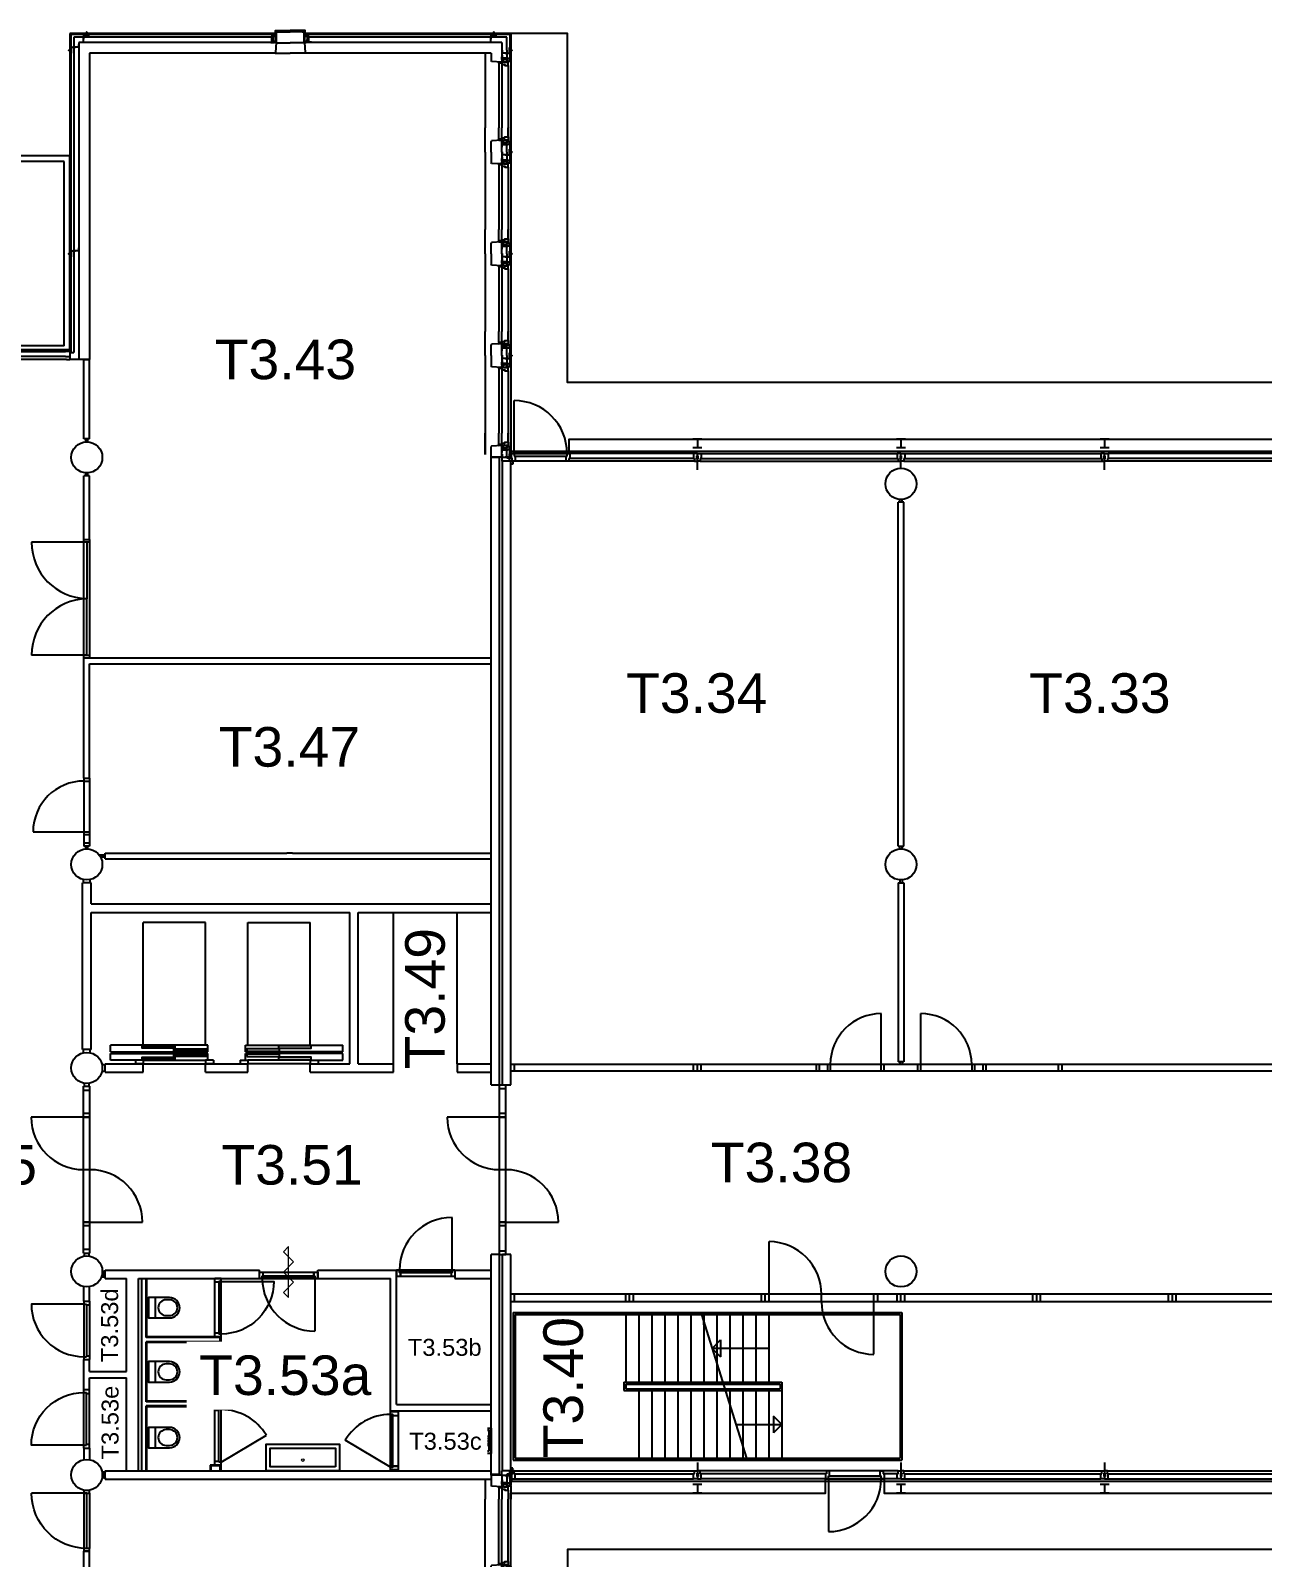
# Model space of a CAD drawing. Header units: millimetres. Extents: x 35891 to 140032, y 161974 to 213074.
# Drawn here: x 58372 to 80159, y 186064 to 213074 of the extents above; entities that cross this region are included whole.
import ezdxf
from ezdxf.enums import TextEntityAlignment as Align

# ---------------------------------------------------------------- set-up
doc = ezdxf.new("R2010")
doc.units = ezdxf.units.MM
doc.layers.get('0').update_dxf_attribs({"linetype": 'CONTINUOUS'})
for name, color, linetype in [('AL2100_BUITENWANDEN', 3, 'CONTINUOUS'), ('AL2200_BINNENWANDEN', 2, 'CONTINUOUS'), ('AL2400_TRAPPEN', 1, 'CONTINUOUS'), ('AL2800_KONSTRUKTIES', 3, 'CONTINUOUS'), ('AL3100_BUITENWANDOPENINGEN', 1, 'CONTINUOUS'), ('AL3200_BINNENWANDOPENINGEN', 1, 'CONTINUOUS'), ('AL3500_TOEBEHOREN-KOZIJNEN', 1, 'CONTINUOUS'), ('AL4600_RUIMTENUMMERS', 2, 'CONTINUOUS'), ('AL6600_LIFTEN-DISTRIBUTIE', 3, 'CONTINUOUS'), ('AL7200_INR-GEBRUIKSRUIMTEN', 8, 'CONTINUOUS'), ('AL7400_SANITAIR', 1, 'CONTINUOUS')]:
    doc.layers.add(name, color=color, linetype=linetype)
doc.styles.add('Arial', font='arial.ttf')

# ---------------------------------------------------------------- blocks, each defined once
blk = doc.blocks.new('23-1')
for p, q in [((42.5, -222.5), (62.5, -222.5)), ((-42.5, -279.5), (-22.5, -300)), ((-42.5, -300), (-22.5, -279.5)), ((-42.5, -279.5), (-42.5, -300)), ((-22.5, -279.5), (-22.5, -300)), ((-15, -282), (-15, -300)), ((15, -282), (15, -300)), ((22.5, -279.5), (22.5, -300)), ((42.5, -279.5), (22.5, -300)), ((22.5, -279.5), (42.5, -300)), ((42.5, -279.5), (42.5, -300))]:
    blk.add_line(p, q)
for points in [[(50, -200), (50, -277), (-50, -277)], [(105, -145), (55, -145), (55, -245)]]:
    blk.add_lwpolyline(points)
blk.add_lwpolyline([(-50, -279.5), (-5, -279.5), (-5, -316, 0.4142136), (-1, -320), (1, -320, 0.4142136), (5, -316), (5, -279.5), (50, -279.5)], format="xyb")
blk = doc.blocks.new('23E')
at = {"layer": 'AL2100_BUITENWANDEN'}
for p, q in [((-260, -10), (-270, 0)), ((-250, -190), (-260, -10)), ((-312.5, -272.5), (-332.5, -272.5)), ((-300, -327), (-300, -350)), ((-300, -350), (-280, -327)), ((-300, -327), (-280, -350)), ((-280, -327), (-280, -350)), ((-270, -332), (-270, -350)), ((-240, -400), (0, -400))]:
    blk.add_line(p, q, dxfattribs=at)
for points in [[(-375, -195), (-325, -195), (-325, -295)], [(-320, -250), (-320, -327), (-260, -327)], [(-285, -303), (-260, -303), (-260, -400), (-240, -400)]]:
    blk.add_lwpolyline(points, dxfattribs=at)
at = {"layer": 'AL3100_BUITENWANDOPENINGEN'}
for p, q in [((-270, 0), (0, 0)), ((-247, -180), (0, -180)), ((-210, -379), (0, -379))]:
    blk.add_line(p, q, dxfattribs=at)
for points in [[(-295, -240), (-298, -240), (-298, -193), (-345, -193), (-345, -190), (-295, -190)], [(-295, -300), (-295, -190), (-280, -190), (-280, -200), (-265, -200), (-265, -190), (-250, -190), (-250, -210), (-260, -210), (-260, -220), (-250, -220), (-250, -300)], [(-210, -379), (-250, -379), (-250, -180), (-247, -180), (-247, -376), (-210, -376)]]:
    blk.add_lwpolyline(points, close=True, dxfattribs=at)
at = {"layer": 'AL3500_TOEBEHOREN-KOZIJNEN'}
blk.add_lwpolyline([(-265, -200), (-265, -190), (-280, -190), (-280, -200)], close=True, dxfattribs=at)
blk = doc.blocks.new('AH28HA16')
for points in [[(-80, 76), (80, 76)], [(0, -76), (0, 76)], [(-80, -76), (80, -76)]]:
    blk.add_lwpolyline(points)
blk = doc.blocks.new('VIER')
at = {"layer": 'AL2100_BUITENWANDEN'}
for p, q in [((159, 838), (159, 1056)), ((319, 628), (319, 838)), ((319, 838), (499, 828)), ((499, 828), (509, 818)), ((509, 628), (509, 818)), ((612, 628), (612, 1056)), ((177, 808), (159, 808)), ((182, 778), (159, 798)), ((159, 778), (182, 798)), ((182, 798), (159, 798)), ((182, 778), (159, 778)), ((179, 650), (159, 670)), ((179, 670), (159, 650)), ((179, 670), (159, 670)), ((179, 650), (159, 650)), ((177, 643), (159, 643)), ((177, 613), (159, 613)), ((179, 605), (159, 605)), ((159, 585), (179, 605)), ((179, 585), (159, 605)), ((179, 585), (159, 585)), ((177, 643), (177, 808)), ((177, 448), (177, 613)), ((229, 628), (229, 793)), ((229, 628), (229, 463)), ((236, 775), (236, 755)), ((236, 685), (236, 665)), ((319, 628), (319, 418)), ((509, 628), (509, 438)), ((612, 628), (612, 199)), ((182, 478), (159, 478)), ((159, 478), (182, 458)), ((182, 478), (159, 458)), ((182, 458), (159, 458)), ((177, 448), (159, 448)), ((159, 418), (159, 199)), ((236, 480), (236, 500)), ((319, 418), (499, 428)), ((499, 428), (509, 438))]:
    blk.add_line(p, q, dxfattribs=at)
for points in [[(226, 793), (226, 818), (159, 818), (159, 838)], [(259, 768), (182, 768), (182, 818)], [(159, 643), (159, 808)], [(159, 448), (159, 613)], [(259, 678), (182, 678), (182, 578)], [(314, 713), (314, 763), (214, 763)], [(314, 623), (314, 673), (214, 673)], [(314, 543), (314, 493), (214, 493)], [(226, 463), (226, 438), (159, 438), (159, 418)], [(259, 488), (182, 488), (182, 438)]]:
    blk.add_lwpolyline(points, dxfattribs=at)
blk.add_lwpolyline([(179, 578), (179, 623), (143, 623, -0.414214), (139, 627), (139, 629, -0.414214), (143, 633), (179, 633), (179, 678)], format="xyb", dxfattribs=at)
at = {"layer": 'AL3100_BUITENWANDOPENINGEN'}
for p, q in [((205, 895), (205, 1056)), ((319, 878), (319, 1056)), ((369, 856), (369, 1056)), ((205, 361), (205, 199)), ((319, 378), (319, 199)), ((369, 399), (369, 199))]:
    blk.add_line(p, q, dxfattribs=at)
for points in [[(224, 828), (224, 838), (289, 838), (289, 828), (299, 828), (299, 838), (319, 838), (319, 878), (268, 878), (268, 895), (205, 895), (205, 828)], [(229, 793), (319, 793), (319, 808), (309, 808), (309, 823), (319, 823), (319, 838), (299, 838), (299, 828), (289, 828), (289, 838), (229, 838)], [(319, 856), (369, 856), (369, 837), (319, 841)], [(269, 793), (269, 790), (316, 790), (316, 743), (319, 743), (319, 793)], [(224, 428), (224, 418), (289, 418), (289, 428), (299, 428), (299, 418), (319, 418), (319, 378), (268, 378), (268, 361), (205, 361), (205, 428)], [(229, 463), (319, 463), (319, 448), (309, 448), (309, 433), (319, 433), (319, 418), (299, 418), (299, 428), (289, 428), (289, 418), (229, 418)], [(269, 463), (269, 466), (316, 466), (316, 513), (319, 513), (319, 463)], [(319, 399), (369, 399), (369, 418), (319, 415)]]:
    blk.add_lwpolyline(points, close=True, dxfattribs=at)
at = {"layer": 'AL3500_TOEBEHOREN-KOZIJNEN'}
for points in [[(309, 823), (319, 823), (319, 808), (309, 808)], [(329, 840), (329, 846), (319, 846), (319, 841)], [(309, 433), (319, 433), (319, 448), (309, 448)], [(329, 415), (329, 410), (319, 410), (319, 415)]]:
    blk.add_lwpolyline(points, close=True, dxfattribs=at)
blk = doc.blocks.new('MERK-E')
at = {"layer": 'AL2800_KONSTRUKTIES'}
blk.add_line((-3600, -1730.5), (-3600, -1580.5), dxfattribs=at)
at = {"layer": 'AL3100_BUITENWANDOPENINGEN'}
for p, q in [((-6890, -1869.5), (-6890, -1910.5)), ((-6840, -1730.5), (-3650, -1730.5)), ((-6823, -1781.5), (-3667, -1781.5)), ((-6823, -1869.5), (-3667, -1869.5)), ((-3667, -1869.5), (-3667, -1781.5)), ((-3667, -1781.5), (-3650, -1781.5)), ((-3600, -1869.5), (-3667, -1869.5)), ((-3650, -1781.5), (-3650, -1730.5)), ((-3650, -1730.5), (-3600, -1730.5)), ((-3610, -1770.5), (-3600, -1770.5)), ((-3610, -1770.5), (-3610, -1829.5)), ((-3600, -1829.5), (-3610, -1829.5)), ((-3600, -1730.5), (-3600, -1770.5)), ((-3550, -1730.5), (-3600, -1730.5)), ((-3590, -1770.5), (-3600, -1770.5)), ((-3600, -1829.5), (-3600, -1869.5)), ((-3600, -1829.5), (-3590, -1829.5)), ((-3600, -1869.5), (-3533, -1869.5)), ((-3590, -1770.5), (-3590, -1829.5)), ((-3550, -1730.5), (-1327, -1730.5)), ((-3550, -1781.5), (-3550, -1730.5)), ((-3533, -1781.5), (-3550, -1781.5)), ((-3533, -1781.5), (-1344, -1781.5)), ((-3533, -1869.5), (-3533, -1781.5)), ((-3533, -1869.5), (-1344, -1869.5)), ((-1344, -1781.5), (-1327, -1781.5)), ((-1344, -1869.5), (-1344, -1781.5)), ((-1294, -1869.5), (-1344, -1869.5)), ((-1327, -1730.5), (-1277, -1730.5)), ((-1327, -1781.5), (-1327, -1730.5)), ((-1277, -1818.5), (-1294, -1818.5)), ((-1294, -1818.5), (-1294, -1869.5)), ((-360, -1869.5), (-1294, -1869.5)), ((-377, -1730.5), (-1277, -1730.5)), ((-1277, -1730.5), (-1277, -1818.5)), ((-377, -1818.5), (-1277, -1818.5)), ((-360, -1869.5), (-360, -2803.5)), ((-310, -1869.5), (-310, -1910.5)), ((-310, -1910.5), (-6890, -1910.5))]:
    blk.add_line(p, q, dxfattribs=at)
blk.add_arc((-360, -1869.5), 934, 180, 270, dxfattribs=at)
blk = doc.blocks.new('door')
at = {"flags": 128}
for points in [[(234274, 53069), (234274, 54044)], [(235249, 53069), (234274, 53069)]]:
    blk.add_lwpolyline(points, dxfattribs=at)
for points in [[(234224, 53019), (234224, 53119), (234274, 53119), (234274, 53019)], [(235249, 53019), (235249, 53119), (235299, 53119), (235299, 53019)]]:
    blk.add_lwpolyline(points, close=True)
blk.add_arc((234274, 53069), 975, 0, 90)
blk = doc.blocks.new('WAND TOILET')
at = {"linetype": 'Continuous'}
blk.add_line((120, -180), (120, 180), dxfattribs=at)
for points in [[(370, 180), (0, 180), (0, -180), (370, -180, 1)], [(370, -140, 1), (370, 140), (310, 140, 1), (310, -140)]]:
    blk.add_lwpolyline(points, format="xyb", close=True, dxfattribs=at)
blk = doc.blocks.new('deur2')
for points in [[(234795, 62689), (234795, 62589), (234745, 62589), (234745, 62689)], [(236845, 62689), (236845, 62589), (236795, 62589), (236795, 62689)]]:
    blk.add_lwpolyline(points, close=True)
at = {"flags": 128}
for points in [[(234795, 62639), (234795, 61664)], [(234795, 62639), (235795, 62639)], [(236795, 62639), (235795, 62639)], [(236795, 62639), (236795, 61664)]]:
    blk.add_lwpolyline(points, dxfattribs=at)
for centre, start, end in [((234798, 62661), 269.7918, 358.7578), ((236791, 62661), 181.2422, 270.2082)]:
    blk.add_arc(centre, 997, start, end)

msp = doc.modelspace()

# ---------------------------------------------------------------- linework, layer by layer
at = {"layer": 'AL2100_BUITENWANDEN'}
for p, q in [((59351, 213024), (59066, 213024)), ((59066, 213024), (59066, 212739)), ((59351, 213006), (59084, 213006)), ((59084, 213006), (59084, 212739)), ((59136, 212954), (59136, 207380)), ((62671, 212954), (59136, 212954)), ((59226, 212864), (59226, 207255)), ((62716, 212864), (59226, 212864)), ((62696, 213024), (59381, 213024)), ((62696, 213006), (59381, 213006)), ((66706, 212864), (63216, 212864)), ((66551, 213024), (63236, 213024)), ((66551, 213006), (63236, 213006)), ((66796, 212954), (63261, 212954)), ((66866, 213024), (66581, 213024)), ((66848, 213006), (66581, 213006)), ((66706, 212864), (66706, 212514)), ((66796, 212724), (66796, 212954)), ((66848, 213006), (66848, 212739)), ((66866, 213024), (66866, 212739)), ((59066, 212709), (59066, 209139)), ((59084, 212709), (59084, 209139)), ((59416, 212674), (59416, 207255)), ((62696, 212674), (59416, 212674)), ((66516, 212674), (63236, 212674)), ((66413, 212674), (66413, 212296)), ((66516, 212674), (66516, 212534)), ((66788, 212667), (66788, 212687)), ((66788, 212577), (66788, 212597)), ((66796, 212724), (66796, 212559)), ((66843, 212574), (66866, 212574)), ((66866, 212574), (66843, 212554)), ((66843, 212574), (66866, 212554)), ((66845, 212767), (66866, 212747)), ((66866, 212767), (66845, 212747)), ((66845, 212767), (66866, 212767)), ((66845, 212747), (66866, 212747)), ((66845, 212702), (66866, 212702)), ((66845, 212682), (66866, 212702)), ((66845, 212702), (66866, 212682)), ((66845, 212682), (66866, 212682)), ((66848, 212739), (66866, 212739)), ((66848, 212709), (66866, 212709)), ((66848, 212709), (66848, 212544)), ((66526, 212524), (66516, 212534)), ((66706, 212514), (66526, 212524)), ((66843, 212554), (66866, 212554)), ((66848, 212544), (66866, 212544)), ((66866, 212514), (66866, 212296)), ((59066, 209109), (59066, 207255)), ((59084, 209109), (59084, 207380)), ((59416, 207255), (59066, 207255)), ((59084, 207380), (59136, 207380)), ((66413, 205574), (66413, 205952)), ((66866, 205734), (66866, 205952)), ((66526, 205724), (66516, 205714)), ((66516, 205529), (66516, 205714)), ((66706, 205734), (66526, 205724)), ((66706, 205529), (66706, 205734)), ((66788, 205672), (66788, 205652)), ((66796, 205510), (66796, 205689)), ((66843, 205694), (66866, 205694)), ((66866, 205674), (66843, 205694)), ((66843, 205674), (66866, 205694)), ((66843, 205674), (66866, 205674)), ((66848, 205515), (66848, 205704)), ((66848, 205704), (66866, 205704)), ((66848, 205564), (66876, 205584)), ((66876, 205564), (66848, 205584)), ((66848, 205584), (66876, 205584)), ((66848, 205564), (66876, 205564)), ((66706, 205529), (66516, 205529)), ((66516, 194424), (66516, 205519)), ((66666, 205519), (66516, 205519)), ((66666, 194424), (66666, 205519)), ((66706, 205529), (66706, 205455)), ((66706, 205455), (66716, 205455)), ((66716, 194424), (66716, 205455)), ((66866, 205455), (66716, 205455)), ((66788, 205542), (66788, 205522)), ((66841, 205510), (66796, 205510)), ((66866, 205515), (66848, 205515)), ((66866, 194424), (66866, 205455)), ((66516, 194424), (66666, 194424)), ((66516, 194424), (66666, 194424)), ((66716, 194424), (66866, 194424)), ((66516, 187529), (66516, 191424)), ((66666, 191424), (66516, 191424)), ((66666, 187529), (66666, 191424)), ((66716, 187594), (66716, 191424)), ((66866, 191424), (66716, 191424)), ((66866, 187594), (66866, 191424)), ((66413, 187449), (66413, 187096)), ((66666, 187529), (66516, 187529)), ((66706, 187519), (66516, 187519)), ((66516, 187519), (66516, 187334)), ((66706, 187594), (66716, 187594)), ((66706, 187519), (66706, 187594)), ((66706, 187519), (66706, 187314)), ((66866, 187594), (66716, 187594)), ((66788, 187506), (66788, 187526)), ((66841, 187539), (66796, 187539)), ((66796, 187539), (66796, 187359)), ((66866, 187534), (66848, 187534)), ((66848, 187534), (66848, 187344)), ((66848, 187485), (66876, 187465)), ((66876, 187485), (66848, 187465)), ((66848, 187485), (66876, 187485)), ((66848, 187465), (66876, 187465)), ((66866, 187534), (66866, 187344)), ((66526, 187324), (66516, 187334)), ((66706, 187314), (66526, 187324)), ((66788, 187377), (66788, 187397)), ((66843, 187374), (66866, 187374)), ((66866, 187374), (66843, 187354)), ((66843, 187374), (66866, 187354)), ((66843, 187354), (66866, 187354)), ((66848, 187344), (66866, 187344)), ((66866, 187314), (66866, 187096))]:
    msp.add_line(p, q, dxfattribs=at)
for points in [[(66711, 212729), (66711, 212679), (66811, 212679)], [(66711, 212639), (66711, 212589), (66811, 212589)], [(66766, 212674), (66843, 212674), (66843, 212774)], [(66766, 212584), (66843, 212584), (66843, 212534)], [(66866, 212709), (66866, 212544)], [(66799, 212559), (66799, 212534), (66866, 212534), (66866, 212514)], [(66711, 205609), (66711, 205659), (66811, 205659)], [(66711, 205579), (66711, 205529), (66811, 205529)], [(66766, 205664), (66843, 205664), (66843, 205714)], [(66766, 205534), (66843, 205534), (66843, 205584)], [(66799, 205689), (66799, 205714), (66866, 205714), (66866, 205734)], [(66866, 205515), (66866, 205704)], [(66711, 187468), (66711, 187518), (66811, 187518)], [(66766, 187513), (66843, 187513), (66843, 187463)], [(66711, 187439), (66711, 187389), (66811, 187389)], [(66766, 187384), (66843, 187384), (66843, 187334)], [(66799, 187359), (66799, 187334), (66866, 187334), (66866, 187314)]]:
    msp.add_lwpolyline(points, dxfattribs=at)
msp.add_lwpolyline([(66845, 212774), (66845, 212729), (66882, 212729, -0.414214), (66886, 212725), (66886, 212723, -0.414214), (66882, 212719), (66845, 212719), (66845, 212674)], format="xyb", dxfattribs=at)
for centre in [(59366, 205524), (59366, 198324), (73766, 198324), (59366, 194724), (59366, 191124), (73766, 191124), (59366, 187524)]:
    msp.add_circle(centre, 275, dxfattribs=at)
at = {"layer": 'AL2200_BINNENWANDEN'}
for p, q in [((59316, 205849), (59316, 207255)), ((59416, 205849), (59416, 207255)), ((59416, 205849), (59316, 205849)), ((59348, 205799), (59348, 205849)), ((59384, 205799), (59384, 205849)), ((59416, 205199), (59316, 205199)), ((59316, 204074), (59316, 205199)), ((59348, 205199), (59348, 205250)), ((59384, 205199), (59384, 205250)), ((59416, 204074), (59416, 205199)), ((73748, 204730), (73748, 204780)), ((73784, 204730), (73784, 204780)), ((73716, 198649), (73716, 204730)), ((73816, 204730), (73716, 204730)), ((73816, 198649), (73816, 204730)), ((59316, 204074), (59416, 204074)), ((59316, 199849), (59316, 201974)), ((66516, 201974), (59316, 201974)), ((59416, 199849), (59416, 201874)), ((59416, 201874), (66516, 201874)), ((59348, 198599), (59348, 198649)), ((59384, 198599), (59384, 198649)), ((59691, 198524), (62905, 198524)), ((59691, 198424), (59691, 198524)), ((63005, 198524), (62905, 198524)), ((63005, 198524), (66516, 198524)), ((73716, 198649), (73816, 198649)), ((73748, 198599), (73748, 198649)), ((73784, 198599), (73784, 198649)), ((59583, 198492), (59691, 198492)), ((59607, 198456), (59691, 198456)), ((59691, 198424), (66516, 198424)), ((59441, 197999), (59291, 197999)), ((59291, 195049), (59291, 197999)), ((59306, 197999), (59306, 198056)), ((59426, 197999), (59426, 198056)), ((59441, 197624), (59441, 197999)), ((73716, 197999), (73816, 197999)), ((73716, 197999), (73716, 194834)), ((73748, 198050), (73748, 197999)), ((73784, 198050), (73784, 197999)), ((73816, 197999), (73816, 194834)), ((59441, 197624), (66516, 197624)), ((59441, 197474), (64016, 197474)), ((59441, 195049), (59441, 197474)), ((64016, 194799), (64016, 197474)), ((64166, 197474), (66516, 197474)), ((64166, 194799), (64166, 197474)), ((59441, 195049), (59291, 195049)), ((59691, 194649), (59691, 194799)), ((59691, 194799), (60366, 194799)), ((60366, 194649), (60366, 194799)), ((61466, 194649), (61466, 194799)), ((61466, 194799), (62216, 194799)), ((62216, 194649), (62216, 194799)), ((63316, 194649), (63316, 194799)), ((63316, 194799), (64016, 194799)), ((64166, 194799), (64791, 194799)), ((64791, 194649), (64791, 194799)), ((65916, 194799), (66516, 194799)), ((65916, 194799), (65916, 194649)), ((73816, 194834), (73716, 194834)), ((73748, 194834), (73748, 194784)), ((73784, 194834), (73784, 194784)), ((59691, 194649), (60366, 194649)), ((61466, 194649), (62216, 194649)), ((63316, 194649), (64791, 194649)), ((65916, 194649), (66516, 194649)), ((59691, 191124), (59636, 191124)), ((59691, 191024), (59636, 191024)), ((59691, 191092), (59640, 191092)), ((59691, 191056), (59640, 191056)), ((59691, 191149), (62420, 191149)), ((59691, 191124), (59691, 191149)), ((59691, 190999), (59691, 191149)), ((59691, 191024), (59691, 191124)), ((59691, 190999), (59691, 191024)), ((59691, 190999), (60066, 190999)), ((60066, 189354), (60066, 190999)), ((60280, 190999), (62420, 190999)), ((60280, 187599), (60280, 190999)), ((60280, 187599), (60280, 190999)), ((60342, 187599), (60342, 190999)), ((60417, 189953), (60417, 190999)), ((60430, 189965), (60430, 190999)), ((62420, 190999), (62420, 191149)), ((63450, 191149), (64846, 191149)), ((63450, 190999), (63450, 191149)), ((63450, 190999), (64736, 190999)), ((64736, 188659), (64736, 190999)), ((64846, 188769), (64846, 191149)), ((65876, 191149), (65876, 190999)), ((65876, 191149), (66516, 191149)), ((65876, 190999), (66516, 190999)), ((59316, 190598), (59316, 190854)), ((59416, 190598), (59416, 190854)), ((61721, 189953), (60417, 189953)), ((61734, 189965), (60430, 189965)), ((61721, 189953), (61721, 189878)), ((61734, 189965), (61734, 189865)), ((60417, 188819), (60417, 189878)), ((61721, 189878), (60417, 189878)), ((60430, 188831), (60430, 189865)), ((61734, 189865), (60430, 189865)), ((59316, 189034), (59316, 189564)), ((59416, 189354), (59416, 189564)), ((59416, 189354), (60066, 189354)), ((59416, 189168), (59416, 189244)), ((59416, 189034), (59416, 189244)), ((59416, 189244), (60066, 189244)), ((60066, 187599), (60066, 189244)), ((61721, 188819), (60417, 188819)), ((61734, 188831), (60430, 188831)), ((61721, 188819), (61721, 188744)), ((61734, 188831), (61734, 188731)), ((61721, 188744), (60417, 188744)), ((60417, 187599), (60417, 188744)), ((61734, 188731), (60430, 188731)), ((60430, 187599), (60430, 188731)), ((64736, 188659), (66516, 188659)), ((64736, 188644), (64736, 188659)), ((64846, 188769), (66516, 188769)), ((64875, 188644), (64875, 188659)), ((59316, 188000), (59316, 187799)), ((59416, 188000), (59416, 187795)), ((59691, 187574), (59636, 187574)), ((59691, 187474), (59636, 187474)), ((59691, 187542), (59640, 187542)), ((59691, 187506), (59640, 187506)), ((59691, 187599), (66516, 187599)), ((59691, 187449), (59691, 187599)), ((59691, 187599), (59691, 187574)), ((59691, 187474), (59691, 187574)), ((59691, 187474), (59691, 187449)), ((59691, 187449), (66516, 187449)), ((61546, 187697), (61546, 187599)), ((61734, 187697), (61546, 187697)), ((61559, 187685), (61559, 187599)), ((61721, 187685), (61559, 187685)), ((61721, 187685), (61721, 187599)), ((61734, 187697), (61734, 187599)), ((64736, 187614), (64736, 187599)), ((64875, 187614), (64875, 187599)), ((66516, 187519), (66516, 187529)), ((59316, 184249), (59316, 186174)), ((59416, 186174), (59316, 186174)), ((59416, 184249), (59416, 186174))]:
    msp.add_line(p, q, dxfattribs=at)
at = {"layer": 'AL2400_TRAPPEN'}
for p, q in [((59066, 210855), (52469, 210855)), ((58966, 210755), (52569, 210755)), ((58966, 207494), (58966, 210755)), ((59066, 207394), (59066, 210855)), ((58966, 207494), (52566, 207494)), ((59066, 207394), (52466, 207394)), ((66906, 190395), (73783, 190395)), ((66906, 190395), (66906, 187784)), ((66940, 190361), (73749, 190361)), ((66940, 190361), (66940, 187818)), ((68901, 190361), (68901, 189163)), ((69131, 190361), (69131, 189163)), ((69361, 190361), (69361, 189163)), ((69591, 190361), (69591, 189163)), ((69821, 190361), (69821, 189163)), ((70051, 190361), (70051, 189163)), ((70238, 190361), (71034, 187818)), ((70281, 190182), (70281, 190361)), ((70281, 190361), (70281, 189163)), ((70511, 190361), (70511, 189386)), ((70741, 190361), (70741, 189163)), ((70971, 190361), (70971, 189163)), ((71201, 190361), (71201, 189163)), ((71431, 190361), (71431, 189163)), ((73749, 190361), (73749, 187818)), ((73783, 190395), (73783, 187784)), ((70425, 189762), (70575, 189912)), ((70575, 189912), (70575, 189612)), ((70425, 189762), (70575, 189612)), ((71431, 189762), (70425, 189762)), ((70511, 189386), (70511, 189163)), ((68867, 189163), (71661, 189163)), ((68867, 189163), (68867, 189015)), ((68901, 189129), (71627, 189129)), ((68901, 189129), (68901, 189049)), ((71627, 189129), (71627, 189049)), ((71661, 189163), (71661, 189015)), ((68867, 189015), (71661, 189015)), ((68901, 189049), (71627, 189049)), ((69131, 189015), (69131, 187818)), ((69361, 189015), (69361, 187818)), ((69591, 189015), (69591, 187818)), ((69821, 189015), (69821, 187818)), ((70051, 189015), (70051, 187818)), ((70281, 189015), (70281, 187818)), ((70511, 189015), (70511, 187818)), ((70741, 189015), (70741, 187818)), ((70971, 189015), (70971, 187818)), ((71201, 189015), (71201, 187818)), ((71431, 189015), (71431, 187818)), ((71661, 189015), (71661, 187818)), ((71661, 188416), (71511, 188566)), ((71511, 188566), (71511, 188266)), ((70847, 188416), (71661, 188416)), ((71661, 188416), (71511, 188266)), ((66906, 187784), (73783, 187784)), ((66940, 187818), (73749, 187818))]:
    msp.add_line(p, q, dxfattribs=at)
at = {"layer": 'AL2800_KONSTRUKTIES'}
for p, q in [((70166, 205305), (70166, 205455)), ((73766, 205330), (73766, 205455)), ((77366, 205305), (77366, 205455)), ((70166, 187744), (70166, 187594)), ((73766, 187744), (73766, 187594)), ((77366, 187744), (77366, 187594))]:
    msp.add_line(p, q, dxfattribs=at)
for points in [[(86832, 205594), (87866, 205594), (87866, 205724), (87841, 205724), (87841, 206846), (67866, 206846), (67866, 213024), (66866, 213024), (66866, 205594), (67900, 205594), (67900, 205846), (86832, 205846)], [(81266, 187203), (81266, 187455), (82300, 187455), (82300, 187203), (87841, 187203), (87841, 186203), (67866, 186203), (67866, 162024), (66866, 162024), (66866, 187203), (72432, 187203), (72432, 187455), (73466, 187455), (73466, 187203)]]:
    msp.add_lwpolyline(points, close=True, dxfattribs=at)
msp.add_circle((73766, 205055), 275, dxfattribs=at)
at = {"layer": 'AL3100_BUITENWANDOPENINGEN'}
for p, q in [((66656, 212496), (66656, 212296)), ((66706, 212474), (66706, 212296)), ((66820, 212457), (66820, 212296)), ((66413, 212296), (66413, 211352)), ((66656, 212296), (66656, 211352)), ((66706, 212296), (66706, 211352)), ((66820, 212296), (66820, 211352)), ((66866, 212296), (66866, 211352)), ((66413, 210496), (66413, 209552)), ((66656, 210496), (66656, 209552)), ((66706, 210496), (66706, 209552)), ((66820, 210496), (66820, 209552)), ((66866, 210496), (66866, 209552)), ((66413, 208696), (66413, 207752)), ((66656, 208696), (66656, 207752)), ((66706, 208696), (66706, 207752)), ((66820, 208696), (66820, 207752)), ((66866, 208696), (66866, 207752)), ((66413, 206896), (66413, 205574)), ((66656, 206896), (66656, 205952)), ((66706, 206896), (66706, 205952)), ((66820, 206896), (66820, 205952)), ((66866, 206896), (66866, 205952)), ((66926, 205594), (66926, 206528)), ((66656, 205752), (66656, 205953)), ((66706, 205774), (66706, 205952)), ((66820, 205791), (66820, 205952)), ((66876, 205635), (87856, 205635)), ((66876, 205635), (66876, 205594)), ((66876, 205514), (66876, 205594)), ((66876, 205594), (66926, 205594)), ((66926, 205594), (66926, 205543)), ((70099, 205594), (66926, 205594)), ((67860, 205543), (67860, 205594)), ((67860, 205594), (67910, 205594)), ((67910, 205594), (67910, 205506)), ((70166, 205594), (70099, 205594)), ((70099, 205594), (70099, 205506)), ((70156, 205495), (70156, 205554)), ((70166, 205554), (70156, 205554)), ((70166, 205554), (70166, 205594)), ((70166, 205594), (70233, 205594)), ((70166, 205554), (70176, 205554)), ((70176, 205495), (70176, 205554)), ((70233, 205594), (73699, 205594)), ((70233, 205594), (70233, 205506)), ((73766, 205594), (73699, 205594)), ((73699, 205594), (73699, 205506)), ((73766, 205554), (73756, 205554)), ((73756, 205495), (73756, 205554)), ((73766, 205594), (73833, 205594)), ((73766, 205554), (73766, 205594)), ((73766, 205554), (73776, 205554)), ((73776, 205495), (73776, 205554)), ((73833, 205594), (77299, 205594)), ((73833, 205594), (73833, 205506)), ((77299, 205594), (77299, 205506)), ((77366, 205594), (77299, 205594)), ((77356, 205495), (77356, 205554)), ((77366, 205554), (77356, 205554)), ((77366, 205594), (77433, 205594)), ((77366, 205554), (77366, 205594)), ((77366, 205554), (77376, 205554)), ((77376, 205495), (77376, 205554)), ((80899, 205594), (77433, 205594)), ((77433, 205594), (77433, 205506)), ((66866, 205405), (66866, 205451)), ((66866, 205451), (66878, 205451)), ((66901, 205405), (66866, 205405)), ((66891, 205514), (66876, 205514)), ((66878, 205451), (66878, 205455)), ((66878, 205455), (66901, 205455)), ((66891, 205455), (66891, 205514)), ((66943, 205455), (66891, 205455)), ((66901, 205455), (66901, 205405)), ((66926, 205543), (66943, 205543)), ((70116, 205455), (66926, 205455)), ((66943, 205543), (66943, 205455)), ((66943, 205543), (67843, 205543)), ((67843, 205543), (67860, 205543)), ((67843, 205455), (67843, 205543)), ((67893, 205455), (67843, 205455)), ((67910, 205506), (67893, 205506)), ((67893, 205506), (67893, 205455)), ((70099, 205506), (67910, 205506)), ((70099, 205506), (70116, 205506)), ((70116, 205506), (70116, 205455)), ((70116, 205455), (70166, 205455)), ((70156, 205495), (70166, 205495)), ((70166, 205455), (70166, 205495)), ((70176, 205495), (70166, 205495)), ((70216, 205455), (70166, 205455)), ((70233, 205506), (70216, 205506)), ((70216, 205506), (70216, 205455)), ((70216, 205455), (73716, 205455)), ((70233, 205506), (73699, 205506)), ((73699, 205506), (73716, 205506)), ((73716, 205506), (73716, 205455)), ((73716, 205455), (73766, 205455)), ((73756, 205495), (73766, 205495)), ((73776, 205495), (73766, 205495)), ((73766, 205455), (73766, 205495)), ((73816, 205455), (73766, 205455)), ((73816, 205506), (73816, 205455)), ((73833, 205506), (73816, 205506)), ((73816, 205455), (77316, 205455)), ((73833, 205506), (77299, 205506)), ((77299, 205506), (77316, 205506)), ((77316, 205506), (77316, 205455)), ((77316, 205455), (77366, 205455)), ((77356, 205495), (77366, 205495)), ((77376, 205495), (77366, 205495)), ((77366, 205455), (77366, 205495)), ((77416, 205455), (77366, 205455)), ((77433, 205506), (77416, 205506)), ((77416, 205506), (77416, 205455)), ((80916, 205455), (77416, 205455)), ((80899, 205506), (77433, 205506)), ((66866, 187644), (66866, 187598)), ((66901, 187644), (66866, 187644)), ((66866, 187598), (66878, 187598)), ((66876, 187455), (66876, 187414)), ((66878, 187598), (66878, 187594)), ((66878, 187594), (66901, 187594)), ((66901, 187594), (66901, 187644)), ((66926, 187594), (70116, 187594)), ((66943, 187543), (70099, 187543)), ((66943, 187455), (70099, 187455)), ((70099, 187455), (70099, 187543)), ((70099, 187543), (70116, 187543)), ((70166, 187455), (70099, 187455)), ((70116, 187594), (70166, 187594)), ((70116, 187543), (70116, 187594)), ((70156, 187554), (70156, 187495)), ((70156, 187554), (70166, 187554)), ((70166, 187495), (70156, 187495)), ((70216, 187594), (70166, 187594)), ((70166, 187594), (70166, 187554)), ((70176, 187554), (70166, 187554)), ((70166, 187495), (70176, 187495)), ((70166, 187495), (70166, 187455)), ((70166, 187455), (70233, 187455)), ((70176, 187554), (70176, 187495)), ((73716, 187594), (70216, 187594)), ((70216, 187543), (70216, 187594)), ((70233, 187543), (70216, 187543)), ((72432, 187543), (70233, 187543)), ((70233, 187455), (70233, 187543)), ((73699, 187455), (70233, 187455)), ((72449, 187543), (72432, 187543)), ((72432, 187543), (72432, 187455)), ((72432, 187455), (72482, 187455)), ((72449, 187594), (72449, 187543)), ((72499, 187594), (72449, 187594)), ((72482, 187455), (72482, 187506)), ((72482, 187506), (72499, 187506)), ((72482, 187455), (72482, 186521)), ((72499, 187506), (72499, 187594)), ((72499, 187506), (73399, 187506)), ((73399, 187594), (73449, 187594)), ((73399, 187506), (73399, 187594)), ((73416, 187506), (73399, 187506)), ((73416, 187455), (73416, 187506)), ((73466, 187455), (73416, 187455)), ((73449, 187594), (73449, 187543)), ((73449, 187543), (73466, 187543)), ((73699, 187543), (73466, 187543)), ((73466, 187543), (73466, 187455)), ((73699, 187543), (73716, 187543)), ((73699, 187455), (73699, 187543)), ((73766, 187455), (73699, 187455)), ((73716, 187594), (73766, 187594)), ((73716, 187543), (73716, 187594)), ((73756, 187554), (73766, 187554)), ((73756, 187554), (73756, 187495)), ((73766, 187495), (73756, 187495)), ((73766, 187594), (73766, 187554)), ((73816, 187594), (73766, 187594)), ((73776, 187554), (73766, 187554)), ((73766, 187495), (73766, 187455)), ((73766, 187495), (73776, 187495)), ((73766, 187455), (73833, 187455)), ((73776, 187554), (73776, 187495)), ((73816, 187594), (77316, 187594)), ((73816, 187543), (73816, 187594)), ((73833, 187543), (73816, 187543)), ((73833, 187543), (77299, 187543)), ((73833, 187455), (73833, 187543)), ((73833, 187455), (77299, 187455)), ((77299, 187455), (77299, 187543)), ((77299, 187543), (77316, 187543)), ((77366, 187455), (77299, 187455)), ((77316, 187543), (77316, 187594)), ((77316, 187594), (77366, 187594)), ((77356, 187554), (77366, 187554)), ((77356, 187554), (77356, 187495)), ((77366, 187495), (77356, 187495)), ((77416, 187594), (77366, 187594)), ((77366, 187594), (77366, 187554)), ((77376, 187554), (77366, 187554)), ((77366, 187495), (77376, 187495)), ((77366, 187495), (77366, 187455)), ((77366, 187455), (77433, 187455)), ((77376, 187554), (77376, 187495)), ((77416, 187594), (80916, 187594)), ((77416, 187543), (77416, 187594)), ((77433, 187543), (77416, 187543)), ((77433, 187543), (80899, 187543)), ((77433, 187455), (77433, 187543)), ((77433, 187455), (80899, 187455)), ((66656, 187296), (66656, 187096)), ((66706, 187274), (66706, 187096)), ((66820, 187257), (66820, 187096)), ((66876, 187414), (87856, 187414)), ((66413, 186152), (66413, 187096)), ((66656, 186152), (66656, 187096)), ((66706, 186152), (66706, 187096)), ((66820, 186152), (66820, 187096)), ((66866, 186152), (66866, 187096))]:
    msp.add_line(p, q, dxfattribs=at)
for points in [[(66756, 212559), (66756, 212562), (66709, 212562), (66709, 212609), (66706, 212609), (66706, 212559)], [(66706, 212496), (66656, 212496), (66656, 212515), (66706, 212511)], [(66796, 212559), (66706, 212559), (66706, 212544), (66716, 212544), (66716, 212529), (66706, 212529), (66706, 212514), (66726, 212514), (66726, 212524), (66736, 212524), (66736, 212514), (66796, 212514)], [(66801, 212524), (66801, 212514), (66736, 212514), (66736, 212524), (66726, 212524), (66726, 212514), (66706, 212514), (66706, 212474), (66757, 212474), (66757, 212457), (66820, 212457), (66820, 212524)], [(66706, 205752), (66656, 205752), (66656, 205733), (66706, 205737)], [(66801, 205724), (66801, 205734), (66736, 205734), (66736, 205724), (66726, 205724), (66726, 205734), (66706, 205734), (66706, 205774), (66757, 205774), (66757, 205791), (66820, 205791), (66820, 205724)], [(66796, 205689), (66706, 205689), (66706, 205704), (66716, 205704), (66716, 205719), (66706, 205719), (66706, 205734), (66726, 205734), (66726, 205724), (66736, 205724), (66736, 205734), (66796, 205734)], [(66756, 205689), (66756, 205686), (66709, 205686), (66709, 205639), (66706, 205639), (66706, 205689)], [(66886, 205455), (66841, 205455), (66841, 205510), (66886, 205510)], [(66886, 187594), (66841, 187594), (66841, 187539), (66886, 187539)], [(66876, 187455), (66943, 187455), (66943, 187543), (66926, 187543), (66926, 187594), (66891, 187594), (66891, 187535), (66876, 187535)], [(66706, 187296), (66656, 187296), (66656, 187315), (66706, 187311)], [(66756, 187359), (66756, 187362), (66709, 187362), (66709, 187409), (66706, 187409), (66706, 187359)], [(66796, 187359), (66706, 187359), (66706, 187344), (66716, 187344), (66716, 187329), (66706, 187329), (66706, 187314), (66726, 187314), (66726, 187324), (66736, 187324), (66736, 187314), (66796, 187314)], [(66801, 187324), (66801, 187314), (66736, 187314), (66736, 187324), (66726, 187324), (66726, 187314), (66706, 187314), (66706, 187274), (66757, 187274), (66757, 187257), (66820, 187257), (66820, 187324)]]:
    msp.add_lwpolyline(points, close=True, dxfattribs=at)
for centre, start, end in [((66926, 205594), 0, 90), ((72482, 187455), 270, 0)]:
    msp.add_arc(centre, 934, start, end, dxfattribs=at)
at = {"layer": 'AL3200_BINNENWANDOPENINGEN'}
for p, q in [((58989, 207306), (59066, 207306)), ((59006, 207255), (59066, 207255)), ((59316, 207255), (59416, 207255)), ((59316, 202024), (59316, 204024)), ((59416, 204024), (59416, 202024)), ((59316, 199849), (59416, 199849)), ((59316, 199849), (59316, 198649)), ((59316, 199799), (59416, 199799)), ((59416, 199849), (59416, 198649)), ((58416, 198899), (59416, 198899)), ((59416, 198849), (59316, 198849)), ((59416, 198699), (59316, 198699)), ((59416, 198649), (59316, 198649)), ((73416, 194664), (73416, 195684)), ((74116, 194664), (74116, 195684)), ((59306, 194992), (59306, 195049)), ((59426, 194992), (59426, 195049)), ((59634, 194784), (59691, 194784)), ((76616, 194784), (66866, 194784)), ((66866, 194664), (66866, 194784)), ((66933, 194664), (66933, 194784)), ((70099, 194664), (70099, 194784)), ((70166, 194664), (70166, 194784)), ((70233, 194664), (70233, 194784)), ((72266, 194784), (72266, 194664)), ((72316, 194784), (72316, 194664)), ((72466, 194784), (72466, 194664)), ((72516, 194784), (72516, 194664)), ((73466, 194664), (73466, 194784)), ((74066, 194664), (74066, 194784)), ((75016, 194784), (75016, 194664)), ((75066, 194784), (75066, 194664)), ((75216, 194784), (75216, 194664)), ((75266, 194784), (75266, 194664)), ((76549, 194664), (76549, 194784)), ((81266, 194784), (76616, 194784)), ((76616, 194664), (76616, 194784)), ((59634, 194664), (59691, 194664)), ((76616, 194664), (66866, 194664)), ((81266, 194664), (76616, 194664)), ((59309, 191449), (59309, 194399)), ((59309, 194399), (59423, 194399)), ((59309, 194332), (59423, 194332)), ((59324, 194399), (59324, 194452)), ((59408, 194399), (59408, 194452)), ((59423, 191449), (59423, 194399)), ((66666, 191424), (66666, 194424)), ((66666, 194424), (66780, 194424)), ((66666, 194357), (66780, 194357)), ((66780, 191424), (66780, 194424)), ((59423, 193852), (58381, 193852)), ((59423, 193919), (59309, 193919)), ((59309, 193852), (59423, 193852)), ((59423, 193852), (59309, 193852)), ((66780, 193852), (65738, 193852)), ((66780, 193919), (66666, 193919)), ((66666, 193852), (66780, 193852)), ((66780, 193852), (66666, 193852)), ((59423, 192924), (59309, 192924)), ((59423, 192924), (59309, 192924)), ((66780, 192924), (66666, 192924)), ((66780, 192924), (66666, 192924)), ((59423, 191997), (59309, 191997)), ((59309, 191997), (60350, 191997)), ((59423, 191930), (59309, 191930)), ((66780, 191997), (66666, 191997)), ((66666, 191997), (67707, 191997)), ((66780, 191930), (66666, 191930)), ((59309, 191516), (59423, 191516)), ((71433, 190585), (71433, 191652)), ((59309, 191449), (59423, 191449)), ((59324, 191396), (59324, 191449)), ((59408, 191396), (59408, 191449)), ((66666, 191491), (66780, 191491)), ((66666, 191424), (66780, 191424)), ((87866, 190724), (66866, 190724)), ((66866, 190585), (66866, 190724)), ((66866, 190610), (66866, 190724)), ((66933, 190585), (66933, 190724)), ((66933, 190610), (66933, 190724)), ((68899, 190585), (68899, 190724)), ((68966, 190585), (68966, 190724)), ((69033, 190585), (69033, 190724)), ((71299, 190585), (71299, 190724)), ((71366, 190585), (71366, 190724)), ((72360, 190585), (72360, 190717)), ((73288, 189658), (73288, 190724)), ((73355, 190585), (73355, 190724)), ((73699, 190585), (73699, 190724)), ((73766, 190585), (73766, 190724)), ((73833, 190585), (73833, 190724)), ((76099, 190585), (76099, 190724)), ((76166, 190585), (76166, 190724)), ((76233, 190585), (76233, 190724)), ((78499, 190585), (78499, 190724)), ((78566, 190585), (78566, 190724)), ((78633, 190585), (78633, 190724)), ((87866, 190585), (66866, 190585)), ((59316, 187199), (59316, 186224)), ((59416, 187199), (59416, 186224))]:
    msp.add_line(p, q, dxfattribs=at)
at = {"layer": 'AL3200_BINNENWANDOPENINGEN', "ltscale": 50}
for p, q in [((65826, 191149), (65826, 192079)), ((61630, 189965), (61630, 190999)), ((61744, 190999), (61630, 190999)), ((61744, 189965), (61744, 190999)), ((62420, 191113), (63450, 191113)), ((62420, 190999), (62420, 191113)), ((62420, 190999), (63450, 190999)), ((62470, 191042), (63400, 191042)), ((62470, 190999), (62470, 191042)), ((62487, 191042), (62487, 191113)), ((63400, 191042), (62815, 191042)), ((63383, 191042), (63383, 191113)), ((63400, 190999), (63400, 191042)), ((63400, 190999), (63400, 190069)), ((63450, 190999), (63450, 191113)), ((65876, 191149), (64846, 191149)), ((64846, 191149), (64846, 191035)), ((65876, 191035), (64846, 191035)), ((64896, 191149), (64896, 191106)), ((65826, 191106), (64896, 191106)), ((64896, 191106), (65481, 191106)), ((64913, 191106), (64913, 191035)), ((65809, 191106), (65809, 191035)), ((65826, 191149), (65826, 191106)), ((65876, 191149), (65876, 191035)), ((61701, 190932), (61630, 190932)), ((61701, 190947), (61701, 190017)), ((61744, 190947), (61701, 190947)), ((59316, 190598), (59316, 189564)), ((59316, 190598), (59416, 190598)), ((59316, 190546), (59359, 190546)), ((59359, 190546), (59359, 189616)), ((59359, 190531), (59416, 190531)), ((59416, 190598), (59416, 189564)), ((61701, 190032), (61630, 190032)), ((61744, 189965), (61630, 189965)), ((61744, 189965), (61630, 189965)), ((61744, 190017), (61701, 190017)), ((59316, 189616), (59359, 189616)), ((59359, 189631), (59416, 189631)), ((61630, 188831), (61630, 189865)), ((61744, 189865), (61630, 189865)), ((61744, 189865), (61630, 189865)), ((61701, 189798), (61630, 189798)), ((61701, 188883), (61701, 189813)), ((61744, 189813), (61701, 189813)), ((61744, 188831), (61744, 189865)), ((59316, 189564), (59416, 189564)), ((59316, 189564), (59416, 189564)), ((59316, 188000), (59316, 189034)), ((59316, 189034), (59416, 189034)), ((59316, 189034), (59416, 189034)), ((59316, 188982), (59359, 188982)), ((59359, 188052), (59359, 188982)), ((59359, 188967), (59416, 188967)), ((59416, 188000), (59416, 189034)), ((61701, 188898), (61630, 188898)), ((61744, 188831), (61630, 188831)), ((61744, 188883), (61701, 188883)), ((61630, 187697), (61630, 188731)), ((61744, 188731), (61630, 188731)), ((61701, 188664), (61630, 188664)), ((61701, 187749), (61701, 188679)), ((61744, 188679), (61701, 188679)), ((61744, 187697), (61744, 188731)), ((59316, 188052), (59359, 188052)), ((59316, 188000), (59416, 188000)), ((59359, 188067), (59416, 188067)), ((61744, 187749), (62542, 188226)), ((64736, 187664), (63937, 188141)), ((61701, 187764), (61630, 187764)), ((61744, 187749), (61701, 187749)), ((61744, 187697), (61630, 187697))]:
    msp.add_line(p, q, dxfattribs=at)
at = {"layer": 'AL3200_BINNENWANDOPENINGEN', "lineweight": 15, "ltscale": 50}
msp.add_line((62935, 190663), (62935, 191563), dxfattribs=at)
msp.add_lwpolyline([(62935, 190663), (62845, 190753), (63025, 190933), (62845, 191113), (63025, 191293), (62845, 191473), (62935, 191563)], dxfattribs=at)
at = {"layer": 'AL3200_BINNENWANDOPENINGEN', "ltscale": 50}
for points in [[(62420, 190999), (62420, 191113), (63450, 191113), (63450, 190999)], [(65876, 191149), (65876, 191035), (64846, 191035), (64846, 191149)], [(64736, 188644), (64875, 188644), (64875, 187614), (64736, 187614)]]:
    msp.add_lwpolyline(points, close=True, dxfattribs=at)
for points in [[(62487, 191042), (62470, 191042), (62470, 190999), (63400, 190999), (63400, 191042), (63383, 191042), (63383, 191113), (63383, 191042), (62487, 191042), (62487, 191113)], [(62470, 190999), (62470, 191042), (63400, 191042), (63400, 190999)], [(65826, 191149), (65826, 191106), (64896, 191106), (64896, 191149)], [(65809, 191106), (65826, 191106), (65826, 191149), (64896, 191149), (64896, 191106), (64913, 191106), (64913, 191035), (64913, 191106), (65809, 191106), (65809, 191035)], [(64779, 188577), (64779, 188594), (64736, 188594), (64736, 187664), (64779, 187664), (64779, 187681), (64875, 187681), (64779, 187681), (64779, 188577), (64875, 188577)]]:
    msp.add_lwpolyline(points, dxfattribs=at)
for points in [[(61744, 190947), (62674, 190947, -0.414214), (61744, 190017)], [(59316, 190546), (58386, 190546, 0.414214), (59316, 189616)], [(61744, 188883), (62674, 188883, 0.414214), (61744, 189813)], [(59316, 188052), (58386, 188052, -0.414214), (59316, 188982)]]:
    msp.add_lwpolyline(points, format="xyb", dxfattribs=at)
at = {"layer": 'AL3200_BINNENWANDOPENINGEN'}
for centre, radius, start, end in [((59316, 198899), 900, 90, 180), ((73416, 194784), 900, 90, 180), ((74116, 194784), 900, 0, 90), ((59309, 193852), 927, 180, 270), ((66666, 193852), 927, 180, 270), ((59423, 191997), 927, 0, 90), ((66780, 191997), 927, 0, 90), ((71427, 190718), 933, 359.9373, 89.6319), ((73288, 190585), 928, 180, 270)]:
    msp.add_arc(centre, radius, start, end, dxfattribs=at)
at = {"layer": 'AL3200_BINNENWANDOPENINGEN', "ltscale": 50}
for centre, start, end in [((65826, 191149), 90, 180), ((63400, 190999), 180, 270), ((61744, 187749), 30.8557, 90), ((64736, 187664), 90, 149.1443)]:
    msp.add_arc(centre, 930, start, end, dxfattribs=at)
at = {"layer": 'AL6600_LIFTEN-DISTRIBUTIE'}
for p, q in [((61466, 197299), (60366, 197299)), ((60366, 195129), (60366, 197299)), ((61466, 195129), (61466, 197299)), ((62216, 197299), (63316, 197299)), ((62216, 195129), (62216, 197299)), ((63316, 195129), (63316, 197299)), ((61506, 195129), (59786, 195129)), ((59786, 195009), (59786, 195129)), ((60366, 195129), (60366, 195199)), ((61506, 195009), (61506, 195129)), ((62176, 195009), (62176, 195129)), ((62176, 195129), (63896, 195129)), ((63316, 195129), (63316, 195199)), ((63896, 195009), (63896, 195129)), ((59786, 195009), (61506, 195009)), ((59786, 194979), (61506, 194979)), ((59786, 194859), (59786, 194979)), ((60226, 194859), (59786, 194859)), ((60366, 194859), (60226, 194859)), ((60226, 194859), (60226, 194799)), ((60366, 194799), (60226, 194799)), ((60366, 194859), (61466, 194859)), ((60366, 194859), (60366, 194799)), ((60366, 194799), (61466, 194799)), ((61606, 194859), (61466, 194859)), ((61466, 194859), (61466, 194799)), ((61606, 194799), (61466, 194799)), ((61506, 194859), (61506, 194979)), ((61606, 194859), (61606, 194799)), ((62076, 194859), (62216, 194859)), ((62076, 194859), (62076, 194799)), ((62076, 194799), (62216, 194799)), ((63896, 195009), (62176, 195009)), ((62176, 194859), (62176, 194979)), ((63896, 194979), (62176, 194979)), ((63316, 194859), (62216, 194859)), ((62216, 194859), (62216, 194799)), ((63316, 194799), (62216, 194799)), ((63316, 194859), (63456, 194859)), ((63316, 194859), (63316, 194799)), ((63316, 194799), (63456, 194799)), ((63456, 194859), (63456, 194799)), ((63456, 194859), (63896, 194859)), ((63896, 194859), (63896, 194979))]:
    msp.add_line(p, q, dxfattribs=at)
for points in [[(60926, 195075), (60346, 195075), (60346, 195117), (60926, 195117)], [(61486, 195021), (60906, 195021), (60906, 195063), (61486, 195063)], [(62196, 195021), (62776, 195021), (62776, 195063), (62196, 195063)], [(62756, 195075), (63336, 195075), (63336, 195117), (62756, 195117)], [(60926, 194871), (60346, 194871), (60346, 194913), (60926, 194913)], [(61486, 194925), (60906, 194925), (60906, 194967), (61486, 194967)], [(62196, 194925), (62776, 194925), (62776, 194967), (62196, 194967)], [(62756, 194871), (63336, 194871), (63336, 194913), (62756, 194913)]]:
    msp.add_lwpolyline(points, close=True, dxfattribs=at)
at = {"layer": 'AL7200_INR-GEBRUIKSRUIMTEN'}
for p, q in [((64791, 194799), (64791, 197474)), ((65916, 194799), (65916, 197474))]:
    msp.add_line(p, q, dxfattribs=at)
at = {"layer": 'AL7400_SANITAIR', "ltscale": 50}
for p, q in [((66206, 188209), (66476, 188209)), ((66206, 188169), (66476, 188169)), ((66206, 188129), (66476, 188129)), ((66206, 188089), (66476, 188089)), ((66206, 188049), (66476, 188049))]:
    msp.add_line(p, q, dxfattribs=at)
for points in [[(66516, 187904), (66166, 187904), (66166, 188354), (66516, 188354)], [(66476, 187944), (66206, 187944), (66206, 188314), (66476, 188314)], [(63837, 187599), (62537, 187599), (62537, 188069), (63837, 188069)], [(63767, 187669), (62607, 187669), (62607, 187999), (63767, 187999)]]:
    msp.add_lwpolyline(points, close=True, dxfattribs=at)
at = {"layer": 'AL7400_SANITAIR', "linetype": 'Continuous', "lineweight": 15}
msp.add_circle((63187, 187787), 22.5, dxfattribs=at)

# ---------------------------------------------------------------- block references
at = {"xscale": -1, "rotation": 180}
msp.add_blockref('23E', (62966, 212674), dxfattribs=at)
at = {"rotation": 180}
msp.add_blockref('23E', (62966, 212674), dxfattribs=at)
at = {"layer": 'AL2100_BUITENWANDEN', "rotation": 180}
for name, p in [('23-1', (59366, 212724)), ('23-1', (66566, 212724)), ('VIER', (67025, 211552)), ('VIER', (67025, 209752)), ('VIER', (67025, 207952)), ('VIER', (67025, 186352))]:
    msp.add_blockref(name, p, dxfattribs=at)
at = {"layer": 'AL2100_BUITENWANDEN', "xscale": -1, "rotation": 270}
for p in [(59366, 212724), (59366, 209124)]:
    msp.add_blockref('23-1', p, dxfattribs=at)
at = {"layer": 'AL2800_KONSTRUKTIES', "rotation": 180}
for p in [(70166, 205770), (73766, 205770), (77366, 205770), (70166, 187279), (73766, 187279), (77366, 187279)]:
    msp.add_blockref('AH28HA16', p, dxfattribs=at)
at = {"layer": 'AL3200_BINNENWANDOPENINGEN'}
for name, p, rotation in [('MERK-E', (52166, 205524), 180), ('deur2', (-3273, 438819), 270)]:
    msp.add_blockref(name, p, dxfattribs=dict(at, rotation=rotation))
at = {"layer": 'AL3200_BINNENWANDOPENINGEN', "xscale": -1, "rotation": 90}
msp.add_blockref('door', (112434, 421473), dxfattribs=at)
at = {"layer": 'AL7400_SANITAIR'}
for p in [(60460, 190482), (60460, 189348), (60460, 188185)]:
    msp.add_blockref('WAND TOILET', p, dxfattribs=at)

# ---------------------------------------------------------------- texts
at = {"layer": 'AL4600_RUIMTENUMMERS', "style": 'Arial'}
for s, height, p in [('T3.43', 700, (61629, 206697)), ('T3.34', 700, (68903, 200795)), ('T3.33', 700, (76034, 200795)), ('T3.47', 700, (61700, 199843)), ('T3.38', 700, (70403, 192492)), ('T3.45', 700, (55985, 192450)), ('T3.51', 700, (61748, 192450)), ('T3.53b', 300, (65044, 189541))]:
    msp.add_text(s, height=height, dxfattribs=at).set_placement(p, align=Align.BOTTOM_LEFT)
for s, height, p in [('T3.49', 700, (65907, 194698)), ('T3.53d', 300, (60010, 189519)), ('T3.40', 700, (68351, 187818)), ('T3.53e', 300, (60018, 187798))]:
    msp.add_text(s, height=height, rotation=90, dxfattribs=at).set_placement(p, align=Align.BOTTOM_LEFT)

# ---------------------------------------------------------------- next in the draw order: wipeouts: each hides what was drawn before it
for points in [[(61133, 188678), (64603, 188678), (64603, 189884), (61133, 189884)], [(64974, 187860), (66451, 187860), (66451, 188377), (64974, 188377)]]:
    msp.add_wipeout(points).dxf.layer = 'AL4600_RUIMTENUMMERS'

# ---------------------------------------------------------------- next in the draw order: texts
for s, height, p in [('T3.53a', 700, (61355, 188728)), ('T3.53c', 300, (65069, 187881))]:
    msp.add_text(s, height=height, dxfattribs=at).set_placement(p, align=Align.BOTTOM_LEFT)

doc.saveas('drawing.dxf')
